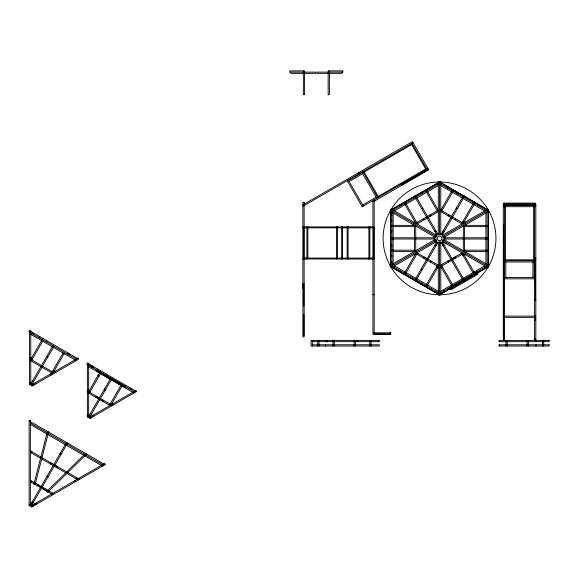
<?xml version="1.0" encoding="UTF-8"?>
<svg xmlns="http://www.w3.org/2000/svg" width="578" height="578" viewBox="0 0 578 578"><rect width="100%" height="100%" fill="white"/><g stroke="black" fill="none" stroke-linecap="round" stroke-linejoin="round"><path stroke-width="0.87" d="M302.894 258.063L302.894 258.995L373.85 259.031L373.85 226.916L302.894 226.894L302.894 227.826M373.85 259.031L373.85 258.099M373.85 227.862L373.85 226.923L372.918 226.916M374.168 332.863L374.161 334.113L372.918 334.113L372.918 201.079L374.161 201.079L374.161 334.113L390.742 334.163L390.771 332.877L374.168 332.834L374.19 334.077L390.764 334.127M390.612 265.577L390.757 210.067L439.677 181.991L488.453 210.32L488.309 266.725L477.435 272.968M110.839 379.305L111.352 378.417M124.393 387.007L124.862 386.198M29.521 330.753L29.521 384.825L30.771 384.825L30.771 330.753L29.521 330.753L28.9 331.83L76.672 359.415M32.245 333.759L32.867 332.682M33.387 334.424L34.008 333.34M39.239 337.798L39.86 336.721M30.771 359.321L42.83 338.433M31.848 359.942L42.707 341.143M46.254 341.851L46.883 340.774M52.945 345.716L30.807 384.059L31.884 384.681L54.021 346.338M52.244 371.719L63.103 352.912M64.187 353.541L53.328 372.348L30.2 358.989M67.734 354.249L68.356 353.172M68.088 354.459L68.71 353.375M69.23 355.116L69.851 354.039M31.19 452.849L31.819 451.765M87.394 363.143L87.394 417.215L88.644 417.215L88.644 363.143L87.394 363.143L86.772 364.219L134.544 391.805M90.11 366.149L90.739 365.072M91.259 366.813L91.88 365.73M91.765 367.109L92.393 366.026M40.59 458.275L41.211 457.191M92.913 367.767L93.535 366.69M31.19 482.182L31.819 481.106M97.183 370.231L97.805 369.154M33.387 483.446L34.008 482.37M35.135 484.465L35.764 483.381M88.644 391.711L100.702 370.823M89.72 392.332L100.579 373.533M89.467 393.632L90.096 392.549M37.563 485.86L38.184 484.783M50.264 463.859L50.886 462.776M38.704 486.524L39.326 485.441M51.406 464.517L52.034 463.44M66.513 442.459L30.403 504.999L31.479 505.627L67.59 443.08M95.832 397.303L96.461 396.226M43.336 489.198L43.957 488.114M56.037 467.19L56.658 466.114M96.981 397.967L97.603 396.884M44.477 489.855L45.098 488.778M57.186 467.855L57.807 466.771M110.369 378.872L88.68 416.449L89.756 417.07L111.626 379.197M46.124 490.801L46.746 489.725M101.612 400.641L102.234 399.557M102.754 401.298L103.375 400.222M109.119 404.976L109.741 403.899M110.116 404.109L120.975 385.309M111.2 404.737L122.052 385.931M125.527 386.603L126.156 385.519M76.253 478.859L76.874 477.782M129.906 389.124L130.527 388.048M131.047 389.789L131.668 388.705M342.422 72.127L341.706 73.37L316.997 73.37L316.997 72.127L342.927 72.127L342.927 70.877L328.304 70.877L328.304 72.127M394.008 268.539L394.63 267.462M447.596 188.067L448.217 186.983M400.496 272.289L401.125 271.205M404.448 273.127L415.734 253.576L438.283 266.603L427.005 286.146M452.068 190.646L440.783 210.19L463.91 223.541M403.957 274.283L404.578 273.206M404.766 274.752L405.388 273.669M405.525 273.748L416.81 254.204M441.859 210.811L453.145 191.267M417.186 254.414L417.807 253.337M456.468 193.189L457.09 192.106M457.617 193.847L458.238 192.77M434.692 237.002L433.883 238.396L436.708 243.295L438.326 243.295M435.501 235.6L436.708 233.505M423.551 258.091L424.173 257.015M447.972 215.782L448.6 214.705M424.36 258.561L424.982 257.477M449.12 216.447L449.742 215.363M415.185 279.326L436.722 242.016M441.267 234.155L463.578 195.501L464.654 196.123M437.358 243.41L415.488 281.291L414.412 280.662M442.343 234.776L463.881 197.466M430.465 262.087L431.094 261.01M454.893 219.777L455.515 218.701M420.827 284.022L421.456 282.945M421.976 284.687L422.597 283.603M461.258 223.455L461.887 222.371M425.921 285.525L437.206 265.981M462.255 222.588L473.541 203.044M473.678 203.124L474.3 202.04M474.487 203.586L475.109 202.51M463.339 223.216L474.625 203.666M477.941 205.587L478.57 204.504M430.848 289.809L431.47 288.725M435.046 292.23L435.668 291.153M85.999 454.705L47.613 492.297L46.739 491.401L85.768 453.188L86.635 454.077M449.93 288.819L477.992 272.585M413.06 142.694L303.414 205.999L302.793 204.923L412.439 141.61L428.695 169.773L374.277 201.195L373.655 200.111M363.078 172.02L347.414 181.059L362.225 206.707L428.074 168.689M364.154 172.013L411.644 144.594M349.119 181.521L362.623 173.725M362.681 205.009L376.184 197.214M361.756 205.898L362.839 205.277M378.229 196.39L425.719 168.971M402.151 184.021L413.516 177.46M414.274 177.02L416.543 175.705M418.06 174.831L419.577 173.956M421.087 173.082L427.149 169.585M403.22 184.122L401.703 184.996L401.392 184.454M404.737 183.248L422.157 173.183M423.674 172.309L425.191 171.435M426.651 170.589L427.46 170.127M414.412 196.123L415.488 195.501L437.806 234.155M390.663 265.714L390.663 210.182L439.533 181.969L488.403 210.182L488.403 266.61L439.533 294.823L390.663 266.61L436.376 240.217M392.693 210.45L438.753 183.862M394.406 210.905L438.283 185.567M421.716 208.781L422.793 208.159M413.971 222.79L415.452 221.938M415.156 223.541L438.283 210.19L427.005 190.646M416.976 223.932L438.283 211.627M136.56 391.53L89.735 418.566L89.106 417.489L135.938 390.446L136.56 391.53L88.015 363.504M434.938 231.684L436.022 231.063M435.993 234.791L438.182 233.526M442.69 236.575L488.403 210.182M440.891 243.266L443.08 242.001M442.582 244.92L443.658 244.299M443.051 245.729L444.128 245.108M440.783 265.165L462.089 252.861M441.007 267.91L442.481 267.058M462.877 255.281L465.095 254.002M440.783 291.225L484.66 265.887M440.342 292.916L486.373 266.342M450.652 288.834L477.652 273.25M451.035 288.119L439.388 294.802L390.612 266.472A56.406 56.406 0 0 0 488.164 266.971A56.406 56.406 0 0 0 440.255 181.998A56.406 56.406 0 0 0 390.186 265.721M454.178 191.441L454.828 191.441L454.828 190.632L453.52 190.632L453.52 191.564L454.178 191.564L454.178 190.632M504.565 204.966L535.828 204.966M503.315 205.443L535.517 205.443L535.517 206.693L503.315 206.693M390.663 214.041L391.913 214.041M390.663 215.363L391.913 215.363M390.663 220.211L391.913 220.211M390.663 221.533L391.913 221.533M391.913 225.377L414.484 225.377L414.484 251.416L391.913 251.416M487.153 225.377L464.582 225.377L464.582 251.416L487.153 251.416M390.663 225.528L391.913 225.528M390.663 226.468L391.913 226.468M391.913 226.619L414.484 226.619M464.582 226.619L487.153 226.619M303.79 227.826L372.955 227.862M390.663 230.456L391.913 230.456M390.663 231.778L391.913 231.778M436.708 233.505L438.326 233.505M440.747 233.505L442.358 233.505M391.913 237.775L434.996 237.775M444.07 237.775L487.153 237.775M391.913 239.017L434.996 239.017M444.07 239.017L487.153 239.017M440.747 243.295L442.358 243.295L445.183 238.396L444.381 237.002M390.663 245.014L391.913 245.014M390.663 246.336L391.913 246.336M391.913 250.173L414.484 250.173M464.582 250.173L487.153 250.173M390.663 250.325L391.913 250.325M390.663 251.264L391.913 251.264M390.663 255.259L391.913 255.259M390.663 256.581L391.913 256.581M534.585 257.933L535.828 257.933M303.79 258.063L372.955 258.091M503.315 258.872L504.565 258.872M534.585 258.872L535.828 258.872M504.565 259.804L535.828 259.804M504.565 260.736L534.585 260.736M390.663 261.429L391.913 261.429M504.565 261.986L534.18 261.986M390.663 262.752L391.913 262.752M504.565 277.57L534.18 277.57M504.565 278.82L534.18 278.82L534.18 260.736M302.894 283.581L304.136 283.581M372.918 294.599L374.161 294.599M534.585 298.458L535.828 298.458M503.315 299.397L504.565 299.397M534.585 299.397L535.828 299.397M534.585 300.329L535.828 300.329M503.315 316.115L535.517 316.115L535.517 317.365L503.315 317.365M534.585 319.193L535.828 319.193M534.585 320.125L535.828 320.125M534.585 338.99L535.828 338.99M312.315 341.663L379.341 341.663L379.341 340.413L311.072 340.413L311.072 346.027L379.341 346.027L379.341 344.784L312.315 344.784M29.521 383.893L30.771 383.893M87.394 416.283L88.644 416.283M29.117 420.871L30.367 420.871M29.117 504.832L30.367 504.832M440.783 184.129L486.373 210.45M440.783 185.567L484.66 210.905M456.273 208.159L457.35 208.781M462.877 221.511L465.095 222.79M440.783 211.627L462.089 223.932M443.051 231.063L444.128 231.684M442.582 231.872L443.658 232.493M440.891 233.526L443.08 234.791M390.663 210.182L436.376 236.575M442.69 240.217L488.403 266.61M443.153 241.922L446.209 243.685M435.993 242.001L438.182 243.266M434.938 245.108L436.022 245.729M416.42 252.535L438.283 265.165M413.971 254.002L415.452 254.855M436.585 267.058L438.059 267.91M421.246 268.821L422.33 269.442M394.406 265.887L438.283 291.225M392.693 266.342L438.753 292.93M30.15 331.115L77.914 358.685M96.844 371.134L124.935 387.318M88.644 366.741L134.067 392.968M30.771 334.351L75.516 360.188M97.892 375.686L98.975 376.307M104.596 388.871L105.68 389.493M46.731 356.481L47.808 357.103M104.134 389.68L105.21 390.302M88.131 389.977L90.341 391.255M111.475 403.458L113.693 404.737M30.258 357.587L32.476 358.866M53.61 371.069L55.82 372.348M88.066 391.378L111.771 405.062M88.087 392.83L110.427 405.734M30.215 360.441L52.634 373.388M90.443 413.393L91.519 414.014M32.57 381.003L33.654 381.625M88.015 414.628L90.934 416.312M88.159 415.069L91.974 417.273M30.15 382.239L33.062 383.922M30.287 382.679L34.109 384.883M88.058 416.449L90.732 417.988M30.193 384.059L32.859 385.598M30.555 421.694L104.986 464.669L104.358 463.592M30.367 423.031L103.737 465.391M30.367 424.469L102.487 466.114M60.379 453.073L61.463 453.701M59.917 453.882L60.993 454.51M30.367 450.927L79.576 479.343M30.367 452.372L77.546 479.61M47.028 476.207L48.104 476.836M30.367 480.267L52.923 493.287M30.367 481.705L52.923 494.732M32.635 501.14L33.712 501.762M31.971 502.282L33.054 502.903M30.518 503.633L33.314 505.244M30.648 504.059L33.697 505.829M30.453 505.389L32.455 506.545M484.436 267.462L485.058 268.539M411.984 143.315L426.998 169.318M411.175 143.785L426.181 169.78M477.515 271.45L478.143 272.534M477.479 271.696L449.409 287.931M476.98 272.086L478.122 274.059L451.122 289.643L450.464 288.509M477.088 273.575L477.551 274.384M474.625 273.127L463.339 253.576L440.783 266.603L452.068 286.146M425.921 191.267L437.206 210.811M462.255 254.204L473.541 273.748M461.258 253.337L461.887 254.414M421.976 192.106L422.597 193.189M413.465 177.489L413.776 178.031M420.827 192.77L421.456 193.847M442.358 233.505L443.167 234.899M430.465 214.705L431.094 215.782M454.893 257.015L455.515 258.091M429.324 215.363L429.945 216.447M453.752 257.672L454.373 258.756M442.343 242.016L463.881 279.326M415.185 197.466L436.722 234.776M441.708 243.41L462.805 279.947M449.12 260.346L449.742 261.429M423.551 218.701L424.173 219.777M447.972 261.01L448.6 262.087M400.966 184.339L401.594 185.422M417.186 222.371L417.807 223.455M405.525 203.044L416.81 222.588M441.859 265.981L453.145 285.525M403.957 202.51L404.578 203.586M404.448 203.666L415.734 223.216M451.223 288.509L451.693 289.318M400.496 204.504L401.125 205.587M448.362 288.285L448.983 289.368M443.803 290.922L444.381 292.027M443.398 291.153L444.02 292.23M363.685 171.204L378.691 197.199M362.876 171.666L377.882 197.669M361.994 172.641L376.805 198.29M358.83 172.562L359.451 173.646M374.465 199.641L375.086 200.725M358.02 173.032L358.642 174.115M290.315 72.127L291.037 73.37L315.747 73.37L315.747 72.127L289.816 72.127L289.816 70.877L304.44 70.877L304.44 72.127M348.498 180.437L363.302 206.086M93 415.242L93.622 416.319M90.732 416.55L91.353 417.634M89.922 417.02L90.544 418.096M50.929 373.728L51.55 374.811M49.78 374.392L50.409 375.469M35.128 382.853L35.757 383.929M32.859 384.16L33.481 385.244M32.05 384.63L32.671 385.707M78.651 478.432L79.273 479.516M74.786 480.665L75.407 481.749M35.872 503.135L36.493 504.211M34.723 503.792L35.352 504.876M32.816 504.897L33.437 505.974M31.645 505.577L32.267 506.653M543.674 340.428L543.674 346.041M542.431 340.428L542.431 346.041M535.987 340.428L535.987 341.677M535.987 344.791L535.987 346.041M535.517 204.034L535.517 203.095L503.626 203.095L503.626 204.034M535.517 277.043L535.517 298.183M534.896 259.804L534.896 280.944M534.585 204.034L534.585 339.922L535.828 339.922L535.828 204.034L503.315 204.034L503.315 339.922L504.565 339.922L504.565 204.034M533.646 204.966L533.646 259.804M532.93 261.986L532.93 277.57M528.35 340.428L528.35 346.041M527.1 340.428L527.1 346.041M507.274 340.428L507.274 346.041M506.025 340.428L506.025 346.041M505.808 261.986L505.808 277.57M505.497 204.966L505.497 259.804M503.626 224.885L503.626 241.098M503.626 241.409L503.626 257.622M503.626 259.789L503.626 298.501M503.626 300.322L503.626 339.026M499.219 340.428L499.219 341.677M499.219 344.791L499.219 346.041M488.699 237.775L488.699 239.017M487.153 211.801L487.153 264.991M485.903 212.56L485.903 264.233M465.832 224.062L465.832 225.767M465.832 251.025L465.832 252.731M463.339 225.449L463.339 251.336M444.431 236.294L444.431 240.506M439.533 181.969L439.533 234.747M439.533 242.045L439.533 294.823M434.642 236.294L434.642 240.506M415.734 225.449L415.734 251.336M413.234 224.062L413.234 225.767M393.163 212.56L393.163 264.233M391.913 211.801L391.913 264.991M390.367 237.775L390.367 239.017M378.409 340.413L378.409 341.663M370.989 340.413L370.989 346.027M369.826 259.023L369.826 226.916L368.887 226.916L368.887 259.023M369.747 340.413L369.747 346.027M357.854 340.413L357.854 341.663M356.915 340.413L356.915 341.663M355.983 340.413L355.983 341.663M355.391 340.413L355.391 346.027M354.148 340.413L354.148 346.027M348.101 259.016L348.101 226.916L347.161 226.916L347.161 259.016M342.588 259.016L342.588 226.916L341.649 226.916L341.649 259.016M337.422 259.016L337.422 226.916L336.49 226.916L336.49 259.016M334.315 340.413L334.315 346.027M333.072 340.413L333.072 346.027M329.395 72.127L329.395 94.698L328.145 94.698L328.145 72.127M329.236 70.877L329.236 72.127M327.3 340.413L327.3 341.663M326.368 340.413L326.368 341.663M325.436 340.413L325.436 341.663M325.436 344.784L325.436 346.027M318.991 340.413L318.991 346.027M317.741 340.413L317.741 346.027M313.254 340.413L313.254 341.663M312.315 340.413L312.315 346.027M307.85 226.894L307.85 259.002M306.918 226.894L306.918 259.002M304.599 72.127L304.599 94.698L303.349 94.698L303.349 72.127M303.826 226.894L303.826 258.995M303.826 284.824L303.826 305.972M303.826 314.533L303.826 335.674M303.501 70.877L303.501 72.127M302.576 284.824L302.576 288.35M87.372 390.446L87.372 391.385M389.688 332.877L389.688 334.127L390.771 332.877L389.688 332.877M47.461 431.463L33.878 484.364L35.085 484.675L48.668 431.773L47.461 431.463M97.306 370.325L96.793 371.213L124.891 387.397L125.404 386.509L97.306 370.325M391.292 209.106L390.042 211.259L435.754 237.652L436.997 235.492L391.292 209.106M438.276 236.214L437.011 238.396L438.276 240.578L440.797 240.578L442.054 238.396L440.797 236.214L438.276 236.214M443.319 239.14L442.069 241.301L487.774 267.686L489.024 265.526L443.319 239.14M78.066 358.057L31.241 385.1L31.862 386.176L78.695 359.14L78.066 358.057M435.754 239.14L390.042 265.526L391.292 267.686L436.997 241.301L435.754 239.14M487.774 209.106L442.069 235.492L443.319 237.652L489.024 211.259L487.774 209.106M104.539 463.491L30.829 506.039L31.458 507.123L105.16 464.567L104.539 463.491M440.783 181.969L438.283 181.969L438.283 234.747L440.783 234.747L440.783 181.969M304.136 202.531L302.894 202.531L302.894 336.952L304.136 336.952L304.136 202.531M440.783 242.045L438.283 242.045L438.283 294.823L440.783 294.823L440.783 242.045M549.1 340.428L499.197 340.428L499.197 341.677L549.1 341.677L549.1 340.428M549.1 344.791L499.197 344.791L499.197 346.041L549.1 346.041L549.1 344.791M30.367 420.661L29.117 420.661L29.117 505.772L30.367 505.772L30.367 420.661"/></g></svg>
